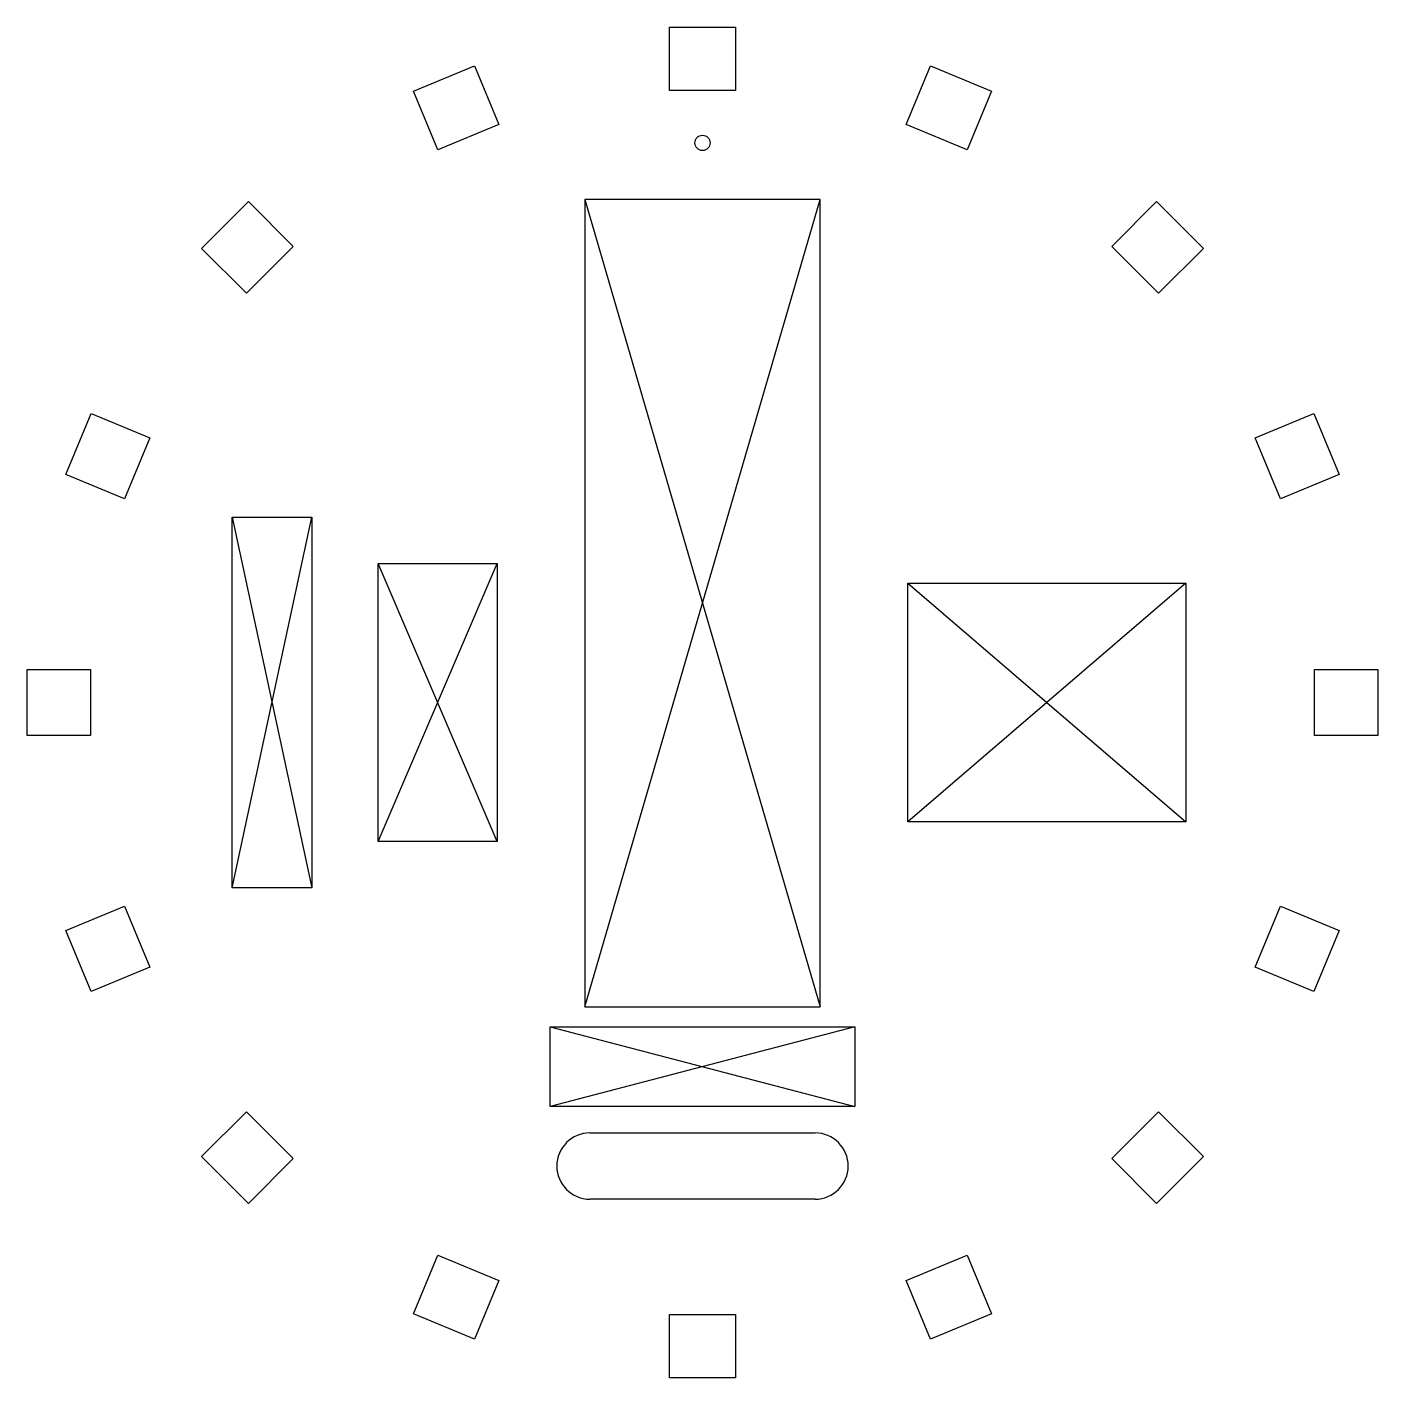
# Model space of a CAD drawing. Header units: millimetres. Extents: x -51 to 51, y -51 to 51.
import ezdxf

# ---------------------------------------------------------------- set-up
doc = ezdxf.new("R2010")
doc.units = ezdxf.units.MM
doc.layers.get('0').update_dxf_attribs({"linetype": 'CONTINUOUS'})

msp = doc.modelspace()

# ---------------------------------------------------------------- linework, layer by layer
for p, q in [((-8.89, 37.98), (8.89, -22.98)), ((-8.89, -22.98), (8.89, 37.98)), ((-35.5, 14), (-29.5, -14)), ((-35.5, -14), (-29.5, 14)), ((-15.5, -10.5), (-24.5, 10.5)), ((-24.5, -10.5), (-15.5, 10.5)), ((15.5, 9), (36.5, -9)), ((36.5, 9), (15.5, -9)), ((-11.5, -24.5), (11.5, -30.5)), ((11.5, -24.5), (-11.5, -30.5)), ((-8.5, -32.5), (8.5, -32.5)), ((8.5, -37.5), (-8.5, -37.5))]:
    msp.add_line(p, q)
for points in [[(2.5, 46.2), (-2.5, 46.2), (-2.5, 51), (2.5, 51)], [(-15.37, 43.64), (-19.99, 41.73), (-21.83, 46.16), (-17.21, 48.07)], [(19.99, 41.73), (15.37, 43.64), (17.21, 48.07), (21.83, 46.16)], [(-30.9, 34.44), (-34.44, 30.9), (-37.83, 34.29), (-34.29, 37.83)], [(8.89, 37.98), (-8.89, 37.98), (-8.89, -22.98), (8.89, -22.98)], [(34.44, 30.9), (30.9, 34.44), (34.29, 37.83), (37.83, 34.29)], [(-41.73, 19.99), (-43.64, 15.37), (-48.07, 17.21), (-46.16, 21.83)], [(43.64, 15.37), (41.73, 19.99), (46.16, 21.83), (48.07, 17.21)], [(-35.5, -14), (-35.5, 14), (-29.5, 14), (-29.5, -14)], [(-15.5, -10.5), (-24.5, -10.5), (-24.5, 10.5), (-15.5, 10.5)], [(36.5, -9), (15.5, -9), (15.5, 9), (36.5, 9)], [(-46.2, 2.5), (-46.2, -2.5), (-51, -2.5), (-51, 2.5)], [(46.2, -2.5), (46.2, 2.5), (51, 2.5), (51, -2.5)], [(-43.64, -15.37), (-41.73, -19.99), (-46.16, -21.83), (-48.07, -17.21)], [(41.73, -19.99), (43.64, -15.37), (48.07, -17.21), (46.16, -21.83)], [(11.5, -30.5), (-11.5, -30.5), (-11.5, -24.5), (11.5, -24.5)], [(-34.44, -30.9), (-30.9, -34.44), (-34.29, -37.83), (-37.83, -34.29)], [(30.9, -34.44), (34.44, -30.9), (37.83, -34.29), (34.29, -37.83)], [(-19.99, -41.73), (-15.37, -43.64), (-17.21, -48.07), (-21.83, -46.16)], [(15.37, -43.64), (19.99, -41.73), (21.83, -46.16), (17.21, -48.07)], [(-2.5, -46.2), (2.5, -46.2), (2.5, -51), (-2.5, -51)]]:
    msp.add_lwpolyline(points, close=True)
msp.add_circle((0, 42.25), 0.575)
for centre, start, end in [((-8.5, -35), 90, 180), ((8.5, -35), 0, 90), ((-8.5, -35), 180, 270), ((8.5, -35), -90, 0)]:
    msp.add_arc(centre, 2.5, start, end)

doc.saveas('drawing.dxf')
